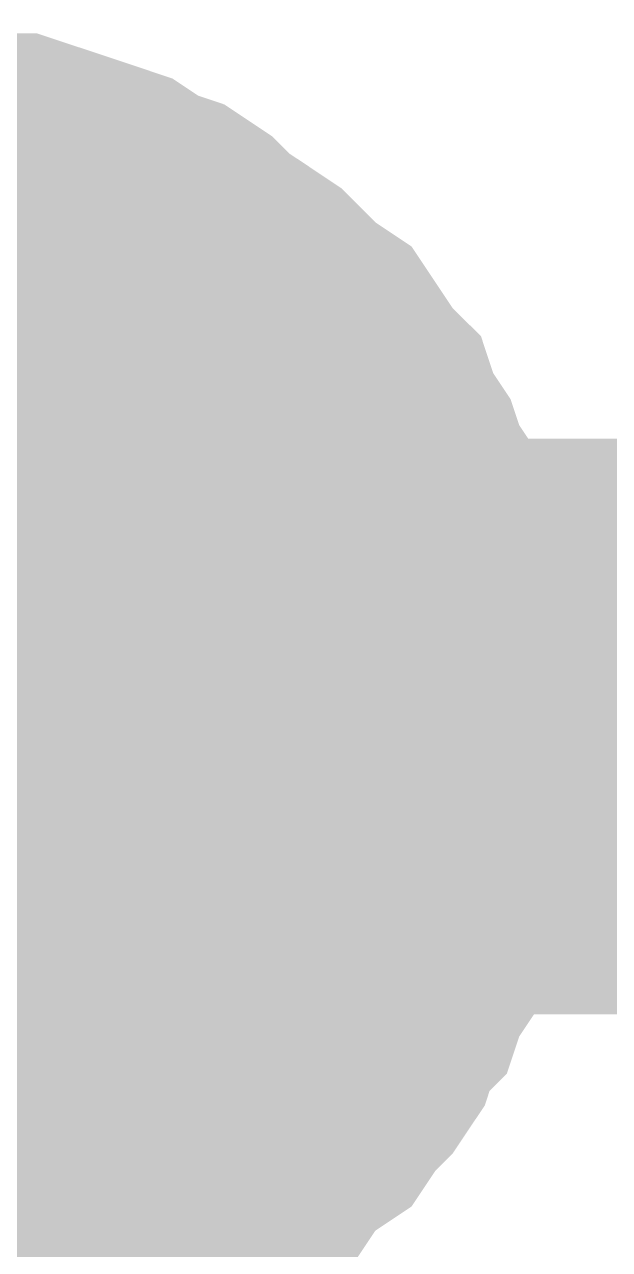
# Model space of a CAD drawing. Header units: inches. Extents: x 0 to 841, y 0 to 594.
# Drawn here: x 322.683 to 323.444, y 551.815 to 553.409 of the extents above; entities that cross this region are included whole.
import ezdxf

# ---------------------------------------------------------------- set-up
doc = ezdxf.new("R2010")
doc.units = ezdxf.units.IN
doc.layers.add('Sheet', color=255, linetype='Continuous')

msp = doc.modelspace()

# ---------------------------------------------------------------- linework, layer by layer
at = {"layer": 'Sheet'}
for points in [[(322.5166, 553.2591, 0.2997, 0.2997, 0), (322.5503, 553.2591, 0.2997, 0.2997, 0), (322.5952, 553.2591, 0.2997, 0.2997, 0), (322.6289, 553.2478, 0.2997, 0.2997, 0), (322.6738, 553.2478, 0.2997, 0.2997, 0), (322.7075, 553.2366, 0.2997, 0.2997, 0), (322.7412, 553.2254, 0.2997, 0.2997, 0), (322.7748, 553.2142, 0.2997, 0.2997, 0), (322.8085, 553.2029, 0.2997, 0.2997, 0), (322.8422, 553.1805, 0.2997, 0.2997, 0), (322.8759, 553.1692, 0.2997, 0.2997, 0), (322.9096, 553.1468, 0.2997, 0.2997, 0), (322.9321, 553.1243, 0.2997, 0.2997, 0), (322.9657, 553.1019, 0.2997, 0.2997, 0), (322.9994, 553.0794, 0.2997, 0.2997, 0), (323.0219, 553.0569, 0.2997, 0.2997, 0), (323.0443, 553.0345, 0.2997, 0.2997, 0), (323.078, 553.012, 0.2997, 0.2997, 0), (323.1005, 552.9783, 0.2997, 0.2997, 0), (323.1229, 552.9446, 0.2997, 0.2997, 0), (323.1454, 552.9222, 0.2997, 0.2997, 0), (323.1566, 552.8885, 0.2997, 0.2997, 0), (323.1791, 552.8548, 0.2997, 0.2997, 0), (323.1903, 552.8211, 0.2997, 0.2997, 0), (323.2128, 552.7874, 0.2997, 0.2997, 0), (323.224, 552.7537, 0.2997, 0.2997, 0), (323.2352, 552.7201, 0.2997, 0.2997, 0), (323.2465, 552.6864, 0.2997, 0.2997, 0), (323.2577, 552.6527, 0.2997, 0.2997, 0), (323.2577, 552.6078, 0.2997, 0.2997, 0), (323.2689, 552.5741, 0.2997, 0.2997, 0), (323.2689, 552.5292, 0.2997, 0.2997, 0), (323.2689, 552.4955, 0.2997, 0.2997, 0)], [(322.5166, 553.2591, 0.2997, 0.2997, 0), (322.5503, 553.2591, 0.2997, 0.2997, 0), (322.5952, 553.2591, 0.2997, 0.2997, 0), (322.6289, 553.2478, 0.2997, 0.2997, 0), (322.6738, 553.2478, 0.2997, 0.2997, 0), (322.7075, 553.2366, 0.2997, 0.2997, 0), (322.7412, 553.2254, 0.2997, 0.2997, 0), (322.7748, 553.2142, 0.2997, 0.2997, 0), (322.8085, 553.2029, 0.2997, 0.2997, 0), (322.8422, 553.1805, 0.2997, 0.2997, 0), (322.8759, 553.1692, 0.2997, 0.2997, 0), (322.9096, 553.1468, 0.2997, 0.2997, 0), (322.9321, 553.1243, 0.2997, 0.2997, 0), (322.9657, 553.1019, 0.2997, 0.2997, 0), (322.9994, 553.0794, 0.2997, 0.2997, 0), (323.0219, 553.0569, 0.2997, 0.2997, 0), (323.0443, 553.0345, 0.2997, 0.2997, 0), (323.078, 553.012, 0.2997, 0.2997, 0), (323.1005, 552.9783, 0.2997, 0.2997, 0), (323.1229, 552.9446, 0.2997, 0.2997, 0), (323.1454, 552.9222, 0.2997, 0.2997, 0), (323.1566, 552.8885, 0.2997, 0.2997, 0), (323.1791, 552.8548, 0.2997, 0.2997, 0), (323.1903, 552.8211, 0.2997, 0.2997, 0), (323.2128, 552.7874, 0.2997, 0.2997, 0), (323.224, 552.7537, 0.2997, 0.2997, 0), (323.2352, 552.7201, 0.2997, 0.2997, 0), (323.2465, 552.6864, 0.2997, 0.2997, 0), (323.2577, 552.6527, 0.2997, 0.2997, 0), (323.2577, 552.6078, 0.2997, 0.2997, 0), (323.2689, 552.5741, 0.2997, 0.2997, 0), (323.2689, 552.5292, 0.2997, 0.2997, 0), (323.2689, 552.4955, 0.2997, 0.2997, 0)], [(322.6289, 553.2478, 0.0991, 0.0991, 0), (322.6738, 553.2478, 0.0991, 0.0991, 0), (322.7075, 553.2366, 0.0991, 0.0991, 0), (322.7412, 553.2254, 0.0991, 0.0991, 0), (322.7748, 553.2142, 0.0991, 0.0991, 0), (322.8085, 553.2029, 0.0991, 0.0991, 0), (322.8422, 553.1805, 0.0991, 0.0991, 0), (322.8759, 553.1692, 0.0991, 0.0991, 0), (322.9096, 553.1468, 0.0991, 0.0991, 0), (322.9321, 553.1243, 0.0991, 0.0991, 0), (322.9657, 553.1019, 0.0991, 0.0991, 0), (322.9994, 553.0794, 0.0991, 0.0991, 0), (323.0219, 553.0569, 0.0991, 0.0991, 0), (323.0443, 553.0345, 0.0991, 0.0991, 0), (323.078, 553.012, 0.0991, 0.0991, 0), (323.1005, 552.9783, 0.0991, 0.0991, 0), (323.1229, 552.9446, 0.0991, 0.0991, 0), (323.1454, 552.9222, 0.0991, 0.0991, 0), (323.1566, 552.8885, 0.0991, 0.0991, 0), (323.1791, 552.8548, 0.0991, 0.0991, 0), (323.1903, 552.8211, 0.0991, 0.0991, 0), (323.2128, 552.7874, 0.0991, 0.0991, 0), (323.224, 552.7537, 0.0991, 0.0991, 0), (323.2352, 552.7201, 0.0991, 0.0991, 0), (323.2465, 552.6864, 0.0991, 0.0991, 0), (323.2577, 552.6527, 0.0991, 0.0991, 0), (323.2577, 552.6078, 0.0991, 0.0991, 0), (323.2689, 552.5741, 0.0991, 0.0991, 0), (323.2689, 552.5292, 0.0991, 0.0991, 0), (323.2689, 552.4955, 0.0991, 0.0991, 0)], [(322.6289, 553.2478, 0.0991, 0.0991, 0), (322.6738, 553.2478, 0.0991, 0.0991, 0), (322.7075, 553.2366, 0.0991, 0.0991, 0), (322.7412, 553.2254, 0.0991, 0.0991, 0), (322.7748, 553.2142, 0.0991, 0.0991, 0), (322.8085, 553.2029, 0.0991, 0.0991, 0), (322.8422, 553.1805, 0.0991, 0.0991, 0), (322.8759, 553.1692, 0.0991, 0.0991, 0), (322.9096, 553.1468, 0.0991, 0.0991, 0), (322.9321, 553.1243, 0.0991, 0.0991, 0), (322.9657, 553.1019, 0.0991, 0.0991, 0), (322.9994, 553.0794, 0.0991, 0.0991, 0), (323.0219, 553.0569, 0.0991, 0.0991, 0), (323.0443, 553.0345, 0.0991, 0.0991, 0), (323.078, 553.012, 0.0991, 0.0991, 0), (323.1005, 552.9783, 0.0991, 0.0991, 0), (323.1229, 552.9446, 0.0991, 0.0991, 0), (323.1454, 552.9222, 0.0991, 0.0991, 0), (323.1566, 552.8885, 0.0991, 0.0991, 0), (323.1791, 552.8548, 0.0991, 0.0991, 0), (323.1903, 552.8211, 0.0991, 0.0991, 0), (323.2128, 552.7874, 0.0991, 0.0991, 0), (323.224, 552.7537, 0.0991, 0.0991, 0), (323.2352, 552.7201, 0.0991, 0.0991, 0), (323.2465, 552.6864, 0.0991, 0.0991, 0), (323.2577, 552.6527, 0.0991, 0.0991, 0), (323.2577, 552.6078, 0.0991, 0.0991, 0), (323.2689, 552.5741, 0.0991, 0.0991, 0), (323.2689, 552.5292, 0.0991, 0.0991, 0), (323.2689, 552.4955, 0.0991, 0.0991, 0)], [(322.5166, 553.0008, 0.2997, 0.2997, 0), (322.539, 553.0008, 0.2997, 0.2997, 0), (322.5615, 553.0008, 0.2997, 0.2997, 0), (322.5952, 552.9896, 0.2997, 0.2997, 0), (322.6176, 552.9896, 0.2997, 0.2997, 0), (322.6401, 552.9896, 0.2997, 0.2997, 0), (322.6626, 552.9783, 0.2997, 0.2997, 0), (322.685, 552.9671, 0.2997, 0.2997, 0), (322.7075, 552.9559, 0.2997, 0.2997, 0), (322.7299, 552.9559, 0.2997, 0.2997, 0), (322.7524, 552.9446, 0.2997, 0.2997, 0), (322.7748, 552.9334, 0.2997, 0.2997, 0), (322.7973, 552.911, 0.2997, 0.2997, 0), (322.8198, 552.8997, 0.2997, 0.2997, 0), (322.831, 552.8885, 0.2997, 0.2997, 0), (322.8534, 552.866, 0.2997, 0.2997, 0), (322.8759, 552.8548, 0.2997, 0.2997, 0), (322.8871, 552.8324, 0.2997, 0.2997, 0), (322.8984, 552.8211, 0.2997, 0.2997, 0), (322.9208, 552.7987, 0.2997, 0.2997, 0), (322.9321, 552.7762, 0.2997, 0.2997, 0), (322.9433, 552.7537, 0.2997, 0.2997, 0), (322.9545, 552.7425, 0.2997, 0.2997, 0), (322.9657, 552.7201, 0.2997, 0.2997, 0), (322.977, 552.6976, 0.2997, 0.2997, 0), (322.9882, 552.6751, 0.2997, 0.2997, 0), (322.9994, 552.6414, 0.2997, 0.2997, 0), (323.0107, 552.619, 0.2997, 0.2997, 0), (323.0107, 552.5965, 0.2997, 0.2997, 0), (323.0107, 552.5741, 0.2997, 0.2997, 0), (323.0219, 552.5516, 0.2997, 0.2997, 0), (323.0219, 552.5179, 0.2997, 0.2997, 0), (323.0219, 552.4955, 0.2997, 0.2997, 0)], [(322.5166, 553.0008, 0.2997, 0.2997, 0), (322.539, 553.0008, 0.2997, 0.2997, 0), (322.5615, 553.0008, 0.2997, 0.2997, 0), (322.5952, 552.9896, 0.2997, 0.2997, 0), (322.6176, 552.9896, 0.2997, 0.2997, 0), (322.6401, 552.9896, 0.2997, 0.2997, 0), (322.6626, 552.9783, 0.2997, 0.2997, 0), (322.685, 552.9671, 0.2997, 0.2997, 0), (322.7075, 552.9559, 0.2997, 0.2997, 0), (322.7299, 552.9559, 0.2997, 0.2997, 0), (322.7524, 552.9446, 0.2997, 0.2997, 0), (322.7748, 552.9334, 0.2997, 0.2997, 0), (322.7973, 552.911, 0.2997, 0.2997, 0), (322.8198, 552.8997, 0.2997, 0.2997, 0), (322.831, 552.8885, 0.2997, 0.2997, 0), (322.8534, 552.866, 0.2997, 0.2997, 0), (322.8759, 552.8548, 0.2997, 0.2997, 0), (322.8871, 552.8324, 0.2997, 0.2997, 0), (322.8984, 552.8211, 0.2997, 0.2997, 0), (322.9208, 552.7987, 0.2997, 0.2997, 0), (322.9321, 552.7762, 0.2997, 0.2997, 0), (322.9433, 552.7537, 0.2997, 0.2997, 0), (322.9545, 552.7425, 0.2997, 0.2997, 0), (322.9657, 552.7201, 0.2997, 0.2997, 0), (322.977, 552.6976, 0.2997, 0.2997, 0), (322.9882, 552.6751, 0.2997, 0.2997, 0), (322.9994, 552.6414, 0.2997, 0.2997, 0), (323.0107, 552.619, 0.2997, 0.2997, 0), (323.0107, 552.5965, 0.2997, 0.2997, 0), (323.0107, 552.5741, 0.2997, 0.2997, 0), (323.0219, 552.5516, 0.2997, 0.2997, 0), (323.0219, 552.5179, 0.2997, 0.2997, 0), (323.0219, 552.4955, 0.2997, 0.2997, 0)], [(322.6176, 552.9896, 0.0991, 0.0991, 0), (322.6401, 552.9896, 0.0991, 0.0991, 0), (322.6626, 552.9783, 0.0991, 0.0991, 0), (322.685, 552.9671, 0.0991, 0.0991, 0), (322.7075, 552.9559, 0.0991, 0.0991, 0), (322.7299, 552.9559, 0.0991, 0.0991, 0), (322.7524, 552.9446, 0.0991, 0.0991, 0), (322.7748, 552.9334, 0.0991, 0.0991, 0), (322.7973, 552.911, 0.0991, 0.0991, 0), (322.8198, 552.8997, 0.0991, 0.0991, 0), (322.831, 552.8885, 0.0991, 0.0991, 0), (322.8534, 552.866, 0.0991, 0.0991, 0), (322.8759, 552.8548, 0.0991, 0.0991, 0), (322.8871, 552.8324, 0.0991, 0.0991, 0), (322.8984, 552.8211, 0.0991, 0.0991, 0), (322.9208, 552.7987, 0.0991, 0.0991, 0), (322.9321, 552.7762, 0.0991, 0.0991, 0), (322.9433, 552.7537, 0.0991, 0.0991, 0), (322.9545, 552.7425, 0.0991, 0.0991, 0), (322.9657, 552.7201, 0.0991, 0.0991, 0), (322.977, 552.6976, 0.0991, 0.0991, 0), (322.9882, 552.6751, 0.0991, 0.0991, 0), (322.9994, 552.6414, 0.0991, 0.0991, 0), (323.0107, 552.619, 0.0991, 0.0991, 0), (323.0107, 552.5965, 0.0991, 0.0991, 0), (323.0107, 552.5741, 0.0991, 0.0991, 0), (323.0219, 552.5516, 0.0991, 0.0991, 0), (323.0219, 552.5179, 0.0991, 0.0991, 0), (323.0219, 552.4955, 0.0991, 0.0991, 0)], [(322.6176, 552.9896, 0.0991, 0.0991, 0), (322.6401, 552.9896, 0.0991, 0.0991, 0), (322.6626, 552.9783, 0.0991, 0.0991, 0), (322.685, 552.9671, 0.0991, 0.0991, 0), (322.7075, 552.9559, 0.0991, 0.0991, 0), (322.7299, 552.9559, 0.0991, 0.0991, 0), (322.7524, 552.9446, 0.0991, 0.0991, 0), (322.7748, 552.9334, 0.0991, 0.0991, 0), (322.7973, 552.911, 0.0991, 0.0991, 0), (322.8198, 552.8997, 0.0991, 0.0991, 0), (322.831, 552.8885, 0.0991, 0.0991, 0), (322.8534, 552.866, 0.0991, 0.0991, 0), (322.8759, 552.8548, 0.0991, 0.0991, 0), (322.8871, 552.8324, 0.0991, 0.0991, 0), (322.8984, 552.8211, 0.0991, 0.0991, 0), (322.9208, 552.7987, 0.0991, 0.0991, 0), (322.9321, 552.7762, 0.0991, 0.0991, 0), (322.9433, 552.7537, 0.0991, 0.0991, 0), (322.9545, 552.7425, 0.0991, 0.0991, 0), (322.9657, 552.7201, 0.0991, 0.0991, 0), (322.977, 552.6976, 0.0991, 0.0991, 0), (322.9882, 552.6751, 0.0991, 0.0991, 0), (322.9994, 552.6414, 0.0991, 0.0991, 0), (323.0107, 552.619, 0.0991, 0.0991, 0), (323.0107, 552.5965, 0.0991, 0.0991, 0), (323.0107, 552.5741, 0.0991, 0.0991, 0), (323.0219, 552.5516, 0.0991, 0.0991, 0), (323.0219, 552.5179, 0.0991, 0.0991, 0), (323.0219, 552.4955, 0.0991, 0.0991, 0)], [(320.0125, 552.4955, 0.7493, 0.7493, 0), (322.5166, 552.4955, 0.7493, 0.7493, 0), (330.0063, 552.4955, 0.7493, 0.7493, 0), (345.0081, 552.4955, 0.7493, 0.7493, 0)], [(322.5166, 542.4899, 0.7493, 0.7493, 0), (322.5166, 552.4955, 0.7493, 0.7493, 0)], [(323.2689, 552.4955, 0.2997, 0.2997, 0), (323.2689, 552.4505, 0.2997, 0.2997, 0), (323.2689, 552.4169, 0.2997, 0.2997, 0), (323.2577, 552.3832, 0.2997, 0.2997, 0), (323.2577, 552.3382, 0.2997, 0.2997, 0), (323.2465, 552.3046, 0.2997, 0.2997, 0), (323.2352, 552.2709, 0.2997, 0.2997, 0), (323.224, 552.226, 0.2997, 0.2997, 0), (323.2128, 552.1923, 0.2997, 0.2997, 0), (323.1903, 552.1586, 0.2997, 0.2997, 0), (323.1791, 552.1249, 0.2997, 0.2997, 0), (323.1566, 552.1024, 0.2997, 0.2997, 0), (323.1454, 552.0687, 0.2997, 0.2997, 0), (323.1229, 552.0351, 0.2997, 0.2997, 0), (323.1005, 552.0126, 0.2997, 0.2997, 0), (323.078, 551.9789, 0.2997, 0.2997, 0), (323.0443, 551.9564, 0.2997, 0.2997, 0), (323.0219, 551.934, 0.2997, 0.2997, 0), (322.9994, 551.9003, 0.2997, 0.2997, 0), (322.9657, 551.8778, 0.2997, 0.2997, 0), (322.9321, 551.8554, 0.2997, 0.2997, 0), (322.9096, 551.8441, 0.2997, 0.2997, 0), (322.8759, 551.8217, 0.2997, 0.2997, 0), (322.8422, 551.8105, 0.2997, 0.2997, 0), (322.8085, 551.788, 0.2997, 0.2997, 0), (322.7748, 551.7768, 0.2997, 0.2997, 0), (322.7412, 551.7655, 0.2997, 0.2997, 0), (322.7075, 551.7543, 0.2997, 0.2997, 0), (322.6738, 551.7431, 0.2997, 0.2997, 0), (322.6289, 551.7431, 0.2997, 0.2997, 0), (322.5952, 551.7319, 0.2997, 0.2997, 0), (322.5503, 551.7319, 0.2997, 0.2997, 0), (322.5166, 551.7319, 0.2997, 0.2997, 0)], [(323.2689, 552.4955, 0.2997, 0.2997, 0), (323.2689, 552.4505, 0.2997, 0.2997, 0), (323.2689, 552.4169, 0.2997, 0.2997, 0), (323.2577, 552.3832, 0.2997, 0.2997, 0), (323.2577, 552.3382, 0.2997, 0.2997, 0), (323.2465, 552.3046, 0.2997, 0.2997, 0), (323.2352, 552.2709, 0.2997, 0.2997, 0), (323.224, 552.226, 0.2997, 0.2997, 0), (323.2128, 552.1923, 0.2997, 0.2997, 0), (323.1903, 552.1586, 0.2997, 0.2997, 0), (323.1791, 552.1249, 0.2997, 0.2997, 0), (323.1566, 552.1024, 0.2997, 0.2997, 0), (323.1454, 552.0687, 0.2997, 0.2997, 0), (323.1229, 552.0351, 0.2997, 0.2997, 0), (323.1005, 552.0126, 0.2997, 0.2997, 0), (323.078, 551.9789, 0.2997, 0.2997, 0), (323.0443, 551.9564, 0.2997, 0.2997, 0), (323.0219, 551.934, 0.2997, 0.2997, 0), (322.9994, 551.9003, 0.2997, 0.2997, 0), (322.9657, 551.8778, 0.2997, 0.2997, 0), (322.9321, 551.8554, 0.2997, 0.2997, 0), (322.9096, 551.8441, 0.2997, 0.2997, 0), (322.8759, 551.8217, 0.2997, 0.2997, 0), (322.8422, 551.8105, 0.2997, 0.2997, 0), (322.8085, 551.788, 0.2997, 0.2997, 0), (322.7748, 551.7768, 0.2997, 0.2997, 0), (322.7412, 551.7655, 0.2997, 0.2997, 0), (322.7075, 551.7543, 0.2997, 0.2997, 0), (322.6738, 551.7431, 0.2997, 0.2997, 0), (322.6289, 551.7431, 0.2997, 0.2997, 0), (322.5952, 551.7319, 0.2997, 0.2997, 0), (322.5503, 551.7319, 0.2997, 0.2997, 0), (322.5166, 551.7319, 0.2997, 0.2997, 0)], [(323.0219, 552.4955, 0.2997, 0.2997, 0), (323.0219, 552.473, 0.2997, 0.2997, 0), (323.0219, 552.4393, 0.2997, 0.2997, 0), (323.0107, 552.4169, 0.2997, 0.2997, 0), (323.0107, 552.3944, 0.2997, 0.2997, 0), (323.0107, 552.3719, 0.2997, 0.2997, 0), (322.9994, 552.3495, 0.2997, 0.2997, 0), (322.9882, 552.3158, 0.2997, 0.2997, 0), (322.977, 552.2933, 0.2997, 0.2997, 0), (322.9657, 552.2709, 0.2997, 0.2997, 0), (322.9545, 552.2484, 0.2997, 0.2997, 0), (322.9433, 552.2372, 0.2997, 0.2997, 0), (322.9321, 552.2147, 0.2997, 0.2997, 0), (322.9208, 552.1923, 0.2997, 0.2997, 0), (322.8984, 552.1698, 0.2997, 0.2997, 0), (322.8871, 552.1586, 0.2997, 0.2997, 0), (322.8759, 552.1361, 0.2997, 0.2997, 0), (322.8534, 552.1249, 0.2997, 0.2997, 0), (322.831, 552.1024, 0.2997, 0.2997, 0), (322.8198, 552.0912, 0.2997, 0.2997, 0), (322.7973, 552.08, 0.2997, 0.2997, 0), (322.7748, 552.0575, 0.2997, 0.2997, 0), (322.7524, 552.0463, 0.2997, 0.2997, 0), (322.7299, 552.0351, 0.2997, 0.2997, 0), (322.7075, 552.0351, 0.2997, 0.2997, 0), (322.685, 552.0238, 0.2997, 0.2997, 0), (322.6626, 552.0126, 0.2997, 0.2997, 0), (322.6401, 552.0014, 0.2997, 0.2997, 0), (322.6176, 552.0014, 0.2997, 0.2997, 0), (322.5952, 552.0014, 0.2997, 0.2997, 0), (322.5615, 551.9901, 0.2997, 0.2997, 0), (322.539, 551.9901, 0.2997, 0.2997, 0), (322.5166, 551.9901, 0.2997, 0.2997, 0)], [(323.0219, 552.4955, 0.2997, 0.2997, 0), (323.0219, 552.473, 0.2997, 0.2997, 0), (323.0219, 552.4393, 0.2997, 0.2997, 0), (323.0107, 552.4169, 0.2997, 0.2997, 0), (323.0107, 552.3944, 0.2997, 0.2997, 0), (323.0107, 552.3719, 0.2997, 0.2997, 0), (322.9994, 552.3495, 0.2997, 0.2997, 0), (322.9882, 552.3158, 0.2997, 0.2997, 0), (322.977, 552.2933, 0.2997, 0.2997, 0), (322.9657, 552.2709, 0.2997, 0.2997, 0), (322.9545, 552.2484, 0.2997, 0.2997, 0), (322.9433, 552.2372, 0.2997, 0.2997, 0), (322.9321, 552.2147, 0.2997, 0.2997, 0), (322.9208, 552.1923, 0.2997, 0.2997, 0), (322.8984, 552.1698, 0.2997, 0.2997, 0), (322.8871, 552.1586, 0.2997, 0.2997, 0), (322.8759, 552.1361, 0.2997, 0.2997, 0), (322.8534, 552.1249, 0.2997, 0.2997, 0), (322.831, 552.1024, 0.2997, 0.2997, 0), (322.8198, 552.0912, 0.2997, 0.2997, 0), (322.7973, 552.08, 0.2997, 0.2997, 0), (322.7748, 552.0575, 0.2997, 0.2997, 0), (322.7524, 552.0463, 0.2997, 0.2997, 0), (322.7299, 552.0351, 0.2997, 0.2997, 0), (322.7075, 552.0351, 0.2997, 0.2997, 0), (322.685, 552.0238, 0.2997, 0.2997, 0), (322.6626, 552.0126, 0.2997, 0.2997, 0), (322.6401, 552.0014, 0.2997, 0.2997, 0), (322.6176, 552.0014, 0.2997, 0.2997, 0), (322.5952, 552.0014, 0.2997, 0.2997, 0), (322.5615, 551.9901, 0.2997, 0.2997, 0), (322.539, 551.9901, 0.2997, 0.2997, 0), (322.5166, 551.9901, 0.2997, 0.2997, 0)], [(323.0219, 552.4955, 0.2997, 0.2997, 0), (323.0219, 552.4955, 0.2997, 0.2997, 0), (323.0219, 552.4955, 0.2997, 0.2997, 0), (323.0219, 552.4955, 0.2997, 0.2997, 0), (323.0219, 552.4955, 0.2997, 0.2997, 0), (323.0219, 552.4955, 0.2997, 0.2997, 0), (323.0219, 552.4955, 0.2997, 0.2997, 0), (323.0219, 552.4955, 0.2997, 0.2997, 0), (323.0219, 552.4955, 0.2997, 0.2997, 0), (323.0219, 552.4955, 0.2997, 0.2997, 0), (323.0219, 552.4955, 0.2997, 0.2997, 0), (323.0219, 552.4955, 0.2997, 0.2997, 0), (323.0219, 552.4955, 0.2997, 0.2997, 0), (323.0219, 552.4955, 0.2997, 0.2997, 0), (323.0219, 552.4955, 0.2997, 0.2997, 0), (323.0219, 552.4955, 0.2997, 0.2997, 0), (323.0219, 552.4955, 0.2997, 0.2997, 0), (323.0219, 552.4955, 0.2997, 0.2997, 0), (323.0219, 552.4955, 0.2997, 0.2997, 0), (323.0219, 552.4955, 0.2997, 0.2997, 0), (323.0219, 552.4955, 0.2997, 0.2997, 0), (323.0219, 552.4955, 0.2997, 0.2997, 0), (323.0219, 552.4955, 0.2997, 0.2997, 0), (323.0219, 552.4955, 0.2997, 0.2997, 0), (323.0219, 552.4955, 0.2997, 0.2997, 0), (323.0219, 552.4955, 0.2997, 0.2997, 0), (323.0219, 552.4955, 0.2997, 0.2997, 0), (323.0219, 552.4955, 0.2997, 0.2997, 0), (323.0219, 552.4955, 0.2997, 0.2997, 0), (323.0219, 552.4955, 0.2997, 0.2997, 0), (323.0219, 552.4955, 0.2997, 0.2997, 0), (323.0219, 552.4955, 0.2997, 0.2997, 0), (323.0219, 552.4955, 0.2997, 0.2997, 0)], [(323.0219, 552.4955, 0.2997, 0.2997, 0), (323.0219, 552.4955, 0.2997, 0.2997, 0)], [(323.0219, 552.4955, 0.2997, 0.2997, 0), (323.0219, 552.4955, 0.2997, 0.2997, 0), (323.0219, 552.4955, 0.2997, 0.2997, 0), (323.0219, 552.4955, 0.2997, 0.2997, 0), (323.0219, 552.4955, 0.2997, 0.2997, 0), (323.0219, 552.4955, 0.2997, 0.2997, 0), (323.0219, 552.4955, 0.2997, 0.2997, 0), (323.0219, 552.4955, 0.2997, 0.2997, 0), (323.0219, 552.4955, 0.2997, 0.2997, 0), (323.0219, 552.4955, 0.2997, 0.2997, 0), (323.0219, 552.4955, 0.2997, 0.2997, 0), (323.0219, 552.4955, 0.2997, 0.2997, 0), (323.0219, 552.4955, 0.2997, 0.2997, 0), (323.0219, 552.4955, 0.2997, 0.2997, 0), (323.0219, 552.4955, 0.2997, 0.2997, 0), (323.0219, 552.4955, 0.2997, 0.2997, 0), (323.0219, 552.4955, 0.2997, 0.2997, 0), (323.0219, 552.4955, 0.2997, 0.2997, 0), (323.0219, 552.4955, 0.2997, 0.2997, 0), (323.0219, 552.4955, 0.2997, 0.2997, 0), (323.0219, 552.4955, 0.2997, 0.2997, 0), (323.0219, 552.4955, 0.2997, 0.2997, 0), (323.0219, 552.4955, 0.2997, 0.2997, 0), (323.0219, 552.4955, 0.2997, 0.2997, 0), (323.0219, 552.4955, 0.2997, 0.2997, 0), (323.0219, 552.4955, 0.2997, 0.2997, 0), (323.0219, 552.4955, 0.2997, 0.2997, 0), (323.0219, 552.4955, 0.2997, 0.2997, 0), (323.0219, 552.4955, 0.2997, 0.2997, 0), (323.0219, 552.4955, 0.2997, 0.2997, 0), (323.0219, 552.4955, 0.2997, 0.2997, 0), (323.0219, 552.4955, 0.2997, 0.2997, 0), (323.0219, 552.4955, 0.2997, 0.2997, 0)], [(323.0219, 552.4955, 0.2997, 0.2997, 0), (323.0219, 552.4955, 0.2997, 0.2997, 0)], [(323.2689, 552.4955, 0.2997, 0.2997, 0), (323.2689, 552.4955, 0.2997, 0.2997, 0), (323.2689, 552.4955, 0.2997, 0.2997, 0), (323.2689, 552.4955, 0.2997, 0.2997, 0), (323.2689, 552.4955, 0.2997, 0.2997, 0), (323.2689, 552.4955, 0.2997, 0.2997, 0), (323.2689, 552.4955, 0.2997, 0.2997, 0), (323.2689, 552.4955, 0.2997, 0.2997, 0), (323.2689, 552.4955, 0.2997, 0.2997, 0), (323.2689, 552.4955, 0.2997, 0.2997, 0), (323.2689, 552.4955, 0.2997, 0.2997, 0), (323.2689, 552.4955, 0.2997, 0.2997, 0), (323.2689, 552.4955, 0.2997, 0.2997, 0), (323.2689, 552.4955, 0.2997, 0.2997, 0), (323.2689, 552.4955, 0.2997, 0.2997, 0), (323.2689, 552.4955, 0.2997, 0.2997, 0), (323.2689, 552.4955, 0.2997, 0.2997, 0), (323.2689, 552.4955, 0.2997, 0.2997, 0), (323.2689, 552.4955, 0.2997, 0.2997, 0), (323.2689, 552.4955, 0.2997, 0.2997, 0), (323.2689, 552.4955, 0.2997, 0.2997, 0), (323.2689, 552.4955, 0.2997, 0.2997, 0), (323.2689, 552.4955, 0.2997, 0.2997, 0), (323.2689, 552.4955, 0.2997, 0.2997, 0), (323.2689, 552.4955, 0.2997, 0.2997, 0), (323.2689, 552.4955, 0.2997, 0.2997, 0), (323.2689, 552.4955, 0.2997, 0.2997, 0), (323.2689, 552.4955, 0.2997, 0.2997, 0), (323.2689, 552.4955, 0.2997, 0.2997, 0), (323.2689, 552.4955, 0.2997, 0.2997, 0), (323.2689, 552.4955, 0.2997, 0.2997, 0), (323.2689, 552.4955, 0.2997, 0.2997, 0), (323.2689, 552.4955, 0.2997, 0.2997, 0)], [(323.2689, 552.4955, 0.2997, 0.2997, 0), (323.2689, 552.4955, 0.2997, 0.2997, 0)], [(323.2689, 552.4955, 0.2997, 0.2997, 0), (323.2689, 552.4955, 0.2997, 0.2997, 0), (323.2689, 552.4955, 0.2997, 0.2997, 0), (323.2689, 552.4955, 0.2997, 0.2997, 0), (323.2689, 552.4955, 0.2997, 0.2997, 0), (323.2689, 552.4955, 0.2997, 0.2997, 0), (323.2689, 552.4955, 0.2997, 0.2997, 0), (323.2689, 552.4955, 0.2997, 0.2997, 0), (323.2689, 552.4955, 0.2997, 0.2997, 0), (323.2689, 552.4955, 0.2997, 0.2997, 0), (323.2689, 552.4955, 0.2997, 0.2997, 0), (323.2689, 552.4955, 0.2997, 0.2997, 0), (323.2689, 552.4955, 0.2997, 0.2997, 0), (323.2689, 552.4955, 0.2997, 0.2997, 0), (323.2689, 552.4955, 0.2997, 0.2997, 0), (323.2689, 552.4955, 0.2997, 0.2997, 0), (323.2689, 552.4955, 0.2997, 0.2997, 0), (323.2689, 552.4955, 0.2997, 0.2997, 0), (323.2689, 552.4955, 0.2997, 0.2997, 0), (323.2689, 552.4955, 0.2997, 0.2997, 0), (323.2689, 552.4955, 0.2997, 0.2997, 0), (323.2689, 552.4955, 0.2997, 0.2997, 0), (323.2689, 552.4955, 0.2997, 0.2997, 0), (323.2689, 552.4955, 0.2997, 0.2997, 0), (323.2689, 552.4955, 0.2997, 0.2997, 0), (323.2689, 552.4955, 0.2997, 0.2997, 0), (323.2689, 552.4955, 0.2997, 0.2997, 0), (323.2689, 552.4955, 0.2997, 0.2997, 0), (323.2689, 552.4955, 0.2997, 0.2997, 0), (323.2689, 552.4955, 0.2997, 0.2997, 0), (323.2689, 552.4955, 0.2997, 0.2997, 0), (323.2689, 552.4955, 0.2997, 0.2997, 0), (323.2689, 552.4955, 0.2997, 0.2997, 0)], [(323.2689, 552.4955, 0.2997, 0.2997, 0), (323.2689, 552.4955, 0.2997, 0.2997, 0)], [(323.0219, 552.4955, 0.0991, 0.0991, 0), (323.0219, 552.473, 0.0991, 0.0991, 0), (323.0219, 552.4393, 0.0991, 0.0991, 0), (323.0107, 552.4169, 0.0991, 0.0991, 0), (323.0107, 552.3944, 0.0991, 0.0991, 0), (323.0107, 552.3719, 0.0991, 0.0991, 0), (322.9994, 552.3495, 0.0991, 0.0991, 0), (322.9882, 552.3158, 0.0991, 0.0991, 0), (322.977, 552.2933, 0.0991, 0.0991, 0), (322.9657, 552.2709, 0.0991, 0.0991, 0), (322.9545, 552.2484, 0.0991, 0.0991, 0), (322.9433, 552.2372, 0.0991, 0.0991, 0), (322.9321, 552.2147, 0.0991, 0.0991, 0), (322.9208, 552.1923, 0.0991, 0.0991, 0), (322.8984, 552.1698, 0.0991, 0.0991, 0), (322.8871, 552.1586, 0.0991, 0.0991, 0), (322.8759, 552.1361, 0.0991, 0.0991, 0), (322.8534, 552.1249, 0.0991, 0.0991, 0), (322.831, 552.1024, 0.0991, 0.0991, 0), (322.8198, 552.0912, 0.0991, 0.0991, 0), (322.7973, 552.08, 0.0991, 0.0991, 0), (322.7748, 552.0575, 0.0991, 0.0991, 0), (322.7524, 552.0463, 0.0991, 0.0991, 0), (322.7299, 552.0351, 0.0991, 0.0991, 0), (322.7075, 552.0351, 0.0991, 0.0991, 0), (322.685, 552.0238, 0.0991, 0.0991, 0), (322.6626, 552.0126, 0.0991, 0.0991, 0), (322.6401, 552.0014, 0.0991, 0.0991, 0), (322.6176, 552.0014, 0.0991, 0.0991, 0)], [(323.0219, 552.4955, 0.0991, 0.0991, 0), (323.0219, 552.473, 0.0991, 0.0991, 0), (323.0219, 552.4393, 0.0991, 0.0991, 0), (323.0107, 552.4169, 0.0991, 0.0991, 0), (323.0107, 552.3944, 0.0991, 0.0991, 0), (323.0107, 552.3719, 0.0991, 0.0991, 0), (322.9994, 552.3495, 0.0991, 0.0991, 0), (322.9882, 552.3158, 0.0991, 0.0991, 0), (322.977, 552.2933, 0.0991, 0.0991, 0), (322.9657, 552.2709, 0.0991, 0.0991, 0), (322.9545, 552.2484, 0.0991, 0.0991, 0), (322.9433, 552.2372, 0.0991, 0.0991, 0), (322.9321, 552.2147, 0.0991, 0.0991, 0), (322.9208, 552.1923, 0.0991, 0.0991, 0), (322.8984, 552.1698, 0.0991, 0.0991, 0), (322.8871, 552.1586, 0.0991, 0.0991, 0), (322.8759, 552.1361, 0.0991, 0.0991, 0), (322.8534, 552.1249, 0.0991, 0.0991, 0), (322.831, 552.1024, 0.0991, 0.0991, 0), (322.8198, 552.0912, 0.0991, 0.0991, 0), (322.7973, 552.08, 0.0991, 0.0991, 0), (322.7748, 552.0575, 0.0991, 0.0991, 0), (322.7524, 552.0463, 0.0991, 0.0991, 0), (322.7299, 552.0351, 0.0991, 0.0991, 0), (322.7075, 552.0351, 0.0991, 0.0991, 0), (322.685, 552.0238, 0.0991, 0.0991, 0), (322.6626, 552.0126, 0.0991, 0.0991, 0), (322.6401, 552.0014, 0.0991, 0.0991, 0), (322.6176, 552.0014, 0.0991, 0.0991, 0)], [(323.2689, 552.4955, 0.0991, 0.0991, 0), (323.2689, 552.4505, 0.0991, 0.0991, 0), (323.2689, 552.4169, 0.0991, 0.0991, 0), (323.2577, 552.3832, 0.0991, 0.0991, 0), (323.2577, 552.3382, 0.0991, 0.0991, 0), (323.2465, 552.3046, 0.0991, 0.0991, 0), (323.2352, 552.2709, 0.0991, 0.0991, 0), (323.224, 552.226, 0.0991, 0.0991, 0), (323.2128, 552.1923, 0.0991, 0.0991, 0), (323.1903, 552.1586, 0.0991, 0.0991, 0), (323.1791, 552.1249, 0.0991, 0.0991, 0), (323.1566, 552.1024, 0.0991, 0.0991, 0), (323.1454, 552.0687, 0.0991, 0.0991, 0), (323.1229, 552.0351, 0.0991, 0.0991, 0), (323.1005, 552.0126, 0.0991, 0.0991, 0), (323.078, 551.9789, 0.0991, 0.0991, 0), (323.0443, 551.9564, 0.0991, 0.0991, 0), (323.0219, 551.934, 0.0991, 0.0991, 0), (322.9994, 551.9003, 0.0991, 0.0991, 0), (322.9657, 551.8778, 0.0991, 0.0991, 0), (322.9321, 551.8554, 0.0991, 0.0991, 0), (322.9096, 551.8441, 0.0991, 0.0991, 0), (322.8759, 551.8217, 0.0991, 0.0991, 0), (322.8422, 551.8105, 0.0991, 0.0991, 0), (322.8085, 551.788, 0.0991, 0.0991, 0), (322.7748, 551.7768, 0.0991, 0.0991, 0), (322.7412, 551.7655, 0.0991, 0.0991, 0), (322.7075, 551.7543, 0.0991, 0.0991, 0)], [(323.2689, 552.4955, 0.0991, 0.0991, 0), (323.2689, 552.4505, 0.0991, 0.0991, 0), (323.2689, 552.4169, 0.0991, 0.0991, 0), (323.2577, 552.3832, 0.0991, 0.0991, 0), (323.2577, 552.3382, 0.0991, 0.0991, 0), (323.2465, 552.3046, 0.0991, 0.0991, 0), (323.2352, 552.2709, 0.0991, 0.0991, 0), (323.224, 552.226, 0.0991, 0.0991, 0), (323.2128, 552.1923, 0.0991, 0.0991, 0), (323.1903, 552.1586, 0.0991, 0.0991, 0), (323.1791, 552.1249, 0.0991, 0.0991, 0), (323.1566, 552.1024, 0.0991, 0.0991, 0), (323.1454, 552.0687, 0.0991, 0.0991, 0), (323.1229, 552.0351, 0.0991, 0.0991, 0), (323.1005, 552.0126, 0.0991, 0.0991, 0), (323.078, 551.9789, 0.0991, 0.0991, 0), (323.0443, 551.9564, 0.0991, 0.0991, 0), (323.0219, 551.934, 0.0991, 0.0991, 0), (322.9994, 551.9003, 0.0991, 0.0991, 0), (322.9657, 551.8778, 0.0991, 0.0991, 0), (322.9321, 551.8554, 0.0991, 0.0991, 0), (322.9096, 551.8441, 0.0991, 0.0991, 0), (322.8759, 551.8217, 0.0991, 0.0991, 0), (322.8422, 551.8105, 0.0991, 0.0991, 0), (322.8085, 551.788, 0.0991, 0.0991, 0), (322.7748, 551.7768, 0.0991, 0.0991, 0), (322.7412, 551.7655, 0.0991, 0.0991, 0), (322.7075, 551.7543, 0.0991, 0.0991, 0)], [(323.0219, 552.4955, 0.0991, 0.0991, 0), (323.0219, 552.4955, 0.0991, 0.0991, 0), (323.0219, 552.4955, 0.0991, 0.0991, 0), (323.0219, 552.4955, 0.0991, 0.0991, 0), (323.0219, 552.4955, 0.0991, 0.0991, 0), (323.0219, 552.4955, 0.0991, 0.0991, 0), (323.0219, 552.4955, 0.0991, 0.0991, 0), (323.0219, 552.4955, 0.0991, 0.0991, 0), (323.0219, 552.4955, 0.0991, 0.0991, 0), (323.0219, 552.4955, 0.0991, 0.0991, 0), (323.0219, 552.4955, 0.0991, 0.0991, 0), (323.0219, 552.4955, 0.0991, 0.0991, 0), (323.0219, 552.4955, 0.0991, 0.0991, 0), (323.0219, 552.4955, 0.0991, 0.0991, 0), (323.0219, 552.4955, 0.0991, 0.0991, 0), (323.0219, 552.4955, 0.0991, 0.0991, 0), (323.0219, 552.4955, 0.0991, 0.0991, 0), (323.0219, 552.4955, 0.0991, 0.0991, 0), (323.0219, 552.4955, 0.0991, 0.0991, 0), (323.0219, 552.4955, 0.0991, 0.0991, 0), (323.0219, 552.4955, 0.0991, 0.0991, 0), (323.0219, 552.4955, 0.0991, 0.0991, 0), (323.0219, 552.4955, 0.0991, 0.0991, 0), (323.0219, 552.4955, 0.0991, 0.0991, 0), (323.0219, 552.4955, 0.0991, 0.0991, 0), (323.0219, 552.4955, 0.0991, 0.0991, 0), (323.0219, 552.4955, 0.0991, 0.0991, 0), (323.0219, 552.4955, 0.0991, 0.0991, 0), (323.0219, 552.4955, 0.0991, 0.0991, 0), (323.0219, 552.4955, 0.0991, 0.0991, 0), (323.0219, 552.4955, 0.0991, 0.0991, 0), (323.0219, 552.4955, 0.0991, 0.0991, 0), (323.0219, 552.4955, 0.0991, 0.0991, 0)], [(323.0219, 552.4955, 0.0991, 0.0991, 0), (323.0219, 552.4955, 0.0991, 0.0991, 0)], [(323.0219, 552.4955, 0.0991, 0.0991, 0), (323.0219, 552.4955, 0.0991, 0.0991, 0), (323.0219, 552.4955, 0.0991, 0.0991, 0), (323.0219, 552.4955, 0.0991, 0.0991, 0), (323.0219, 552.4955, 0.0991, 0.0991, 0), (323.0219, 552.4955, 0.0991, 0.0991, 0), (323.0219, 552.4955, 0.0991, 0.0991, 0), (323.0219, 552.4955, 0.0991, 0.0991, 0), (323.0219, 552.4955, 0.0991, 0.0991, 0), (323.0219, 552.4955, 0.0991, 0.0991, 0), (323.0219, 552.4955, 0.0991, 0.0991, 0), (323.0219, 552.4955, 0.0991, 0.0991, 0), (323.0219, 552.4955, 0.0991, 0.0991, 0), (323.0219, 552.4955, 0.0991, 0.0991, 0), (323.0219, 552.4955, 0.0991, 0.0991, 0), (323.0219, 552.4955, 0.0991, 0.0991, 0), (323.0219, 552.4955, 0.0991, 0.0991, 0), (323.0219, 552.4955, 0.0991, 0.0991, 0), (323.0219, 552.4955, 0.0991, 0.0991, 0), (323.0219, 552.4955, 0.0991, 0.0991, 0), (323.0219, 552.4955, 0.0991, 0.0991, 0), (323.0219, 552.4955, 0.0991, 0.0991, 0), (323.0219, 552.4955, 0.0991, 0.0991, 0), (323.0219, 552.4955, 0.0991, 0.0991, 0), (323.0219, 552.4955, 0.0991, 0.0991, 0), (323.0219, 552.4955, 0.0991, 0.0991, 0), (323.0219, 552.4955, 0.0991, 0.0991, 0), (323.0219, 552.4955, 0.0991, 0.0991, 0), (323.0219, 552.4955, 0.0991, 0.0991, 0), (323.0219, 552.4955, 0.0991, 0.0991, 0), (323.0219, 552.4955, 0.0991, 0.0991, 0), (323.0219, 552.4955, 0.0991, 0.0991, 0), (323.0219, 552.4955, 0.0991, 0.0991, 0)], [(323.0219, 552.4955, 0.0991, 0.0991, 0), (323.0219, 552.4955, 0.0991, 0.0991, 0)], [(323.2689, 552.4955, 0.0991, 0.0991, 0), (323.2689, 552.4955, 0.0991, 0.0991, 0), (323.2689, 552.4955, 0.0991, 0.0991, 0), (323.2689, 552.4955, 0.0991, 0.0991, 0), (323.2689, 552.4955, 0.0991, 0.0991, 0), (323.2689, 552.4955, 0.0991, 0.0991, 0), (323.2689, 552.4955, 0.0991, 0.0991, 0), (323.2689, 552.4955, 0.0991, 0.0991, 0), (323.2689, 552.4955, 0.0991, 0.0991, 0), (323.2689, 552.4955, 0.0991, 0.0991, 0), (323.2689, 552.4955, 0.0991, 0.0991, 0), (323.2689, 552.4955, 0.0991, 0.0991, 0), (323.2689, 552.4955, 0.0991, 0.0991, 0), (323.2689, 552.4955, 0.0991, 0.0991, 0), (323.2689, 552.4955, 0.0991, 0.0991, 0), (323.2689, 552.4955, 0.0991, 0.0991, 0), (323.2689, 552.4955, 0.0991, 0.0991, 0), (323.2689, 552.4955, 0.0991, 0.0991, 0), (323.2689, 552.4955, 0.0991, 0.0991, 0), (323.2689, 552.4955, 0.0991, 0.0991, 0), (323.2689, 552.4955, 0.0991, 0.0991, 0), (323.2689, 552.4955, 0.0991, 0.0991, 0), (323.2689, 552.4955, 0.0991, 0.0991, 0), (323.2689, 552.4955, 0.0991, 0.0991, 0), (323.2689, 552.4955, 0.0991, 0.0991, 0), (323.2689, 552.4955, 0.0991, 0.0991, 0), (323.2689, 552.4955, 0.0991, 0.0991, 0), (323.2689, 552.4955, 0.0991, 0.0991, 0), (323.2689, 552.4955, 0.0991, 0.0991, 0), (323.2689, 552.4955, 0.0991, 0.0991, 0), (323.2689, 552.4955, 0.0991, 0.0991, 0), (323.2689, 552.4955, 0.0991, 0.0991, 0), (323.2689, 552.4955, 0.0991, 0.0991, 0)], [(323.2689, 552.4955, 0.0991, 0.0991, 0), (323.2689, 552.4955, 0.0991, 0.0991, 0)], [(323.2689, 552.4955, 0.0991, 0.0991, 0), (323.2689, 552.4955, 0.0991, 0.0991, 0), (323.2689, 552.4955, 0.0991, 0.0991, 0), (323.2689, 552.4955, 0.0991, 0.0991, 0), (323.2689, 552.4955, 0.0991, 0.0991, 0), (323.2689, 552.4955, 0.0991, 0.0991, 0), (323.2689, 552.4955, 0.0991, 0.0991, 0), (323.2689, 552.4955, 0.0991, 0.0991, 0), (323.2689, 552.4955, 0.0991, 0.0991, 0), (323.2689, 552.4955, 0.0991, 0.0991, 0), (323.2689, 552.4955, 0.0991, 0.0991, 0), (323.2689, 552.4955, 0.0991, 0.0991, 0), (323.2689, 552.4955, 0.0991, 0.0991, 0), (323.2689, 552.4955, 0.0991, 0.0991, 0), (323.2689, 552.4955, 0.0991, 0.0991, 0), (323.2689, 552.4955, 0.0991, 0.0991, 0), (323.2689, 552.4955, 0.0991, 0.0991, 0), (323.2689, 552.4955, 0.0991, 0.0991, 0), (323.2689, 552.4955, 0.0991, 0.0991, 0), (323.2689, 552.4955, 0.0991, 0.0991, 0), (323.2689, 552.4955, 0.0991, 0.0991, 0), (323.2689, 552.4955, 0.0991, 0.0991, 0), (323.2689, 552.4955, 0.0991, 0.0991, 0), (323.2689, 552.4955, 0.0991, 0.0991, 0), (323.2689, 552.4955, 0.0991, 0.0991, 0), (323.2689, 552.4955, 0.0991, 0.0991, 0), (323.2689, 552.4955, 0.0991, 0.0991, 0), (323.2689, 552.4955, 0.0991, 0.0991, 0), (323.2689, 552.4955, 0.0991, 0.0991, 0), (323.2689, 552.4955, 0.0991, 0.0991, 0), (323.2689, 552.4955, 0.0991, 0.0991, 0), (323.2689, 552.4955, 0.0991, 0.0991, 0), (323.2689, 552.4955, 0.0991, 0.0991, 0)], [(323.2689, 552.4955, 0.0991, 0.0991, 0), (323.2689, 552.4955, 0.0991, 0.0991, 0)]]:
    msp.add_lwpolyline(points, format="xyseb", dxfattribs=at)
msp.add_lwpolyline([(322.2459, 552.4999, 0.508, 0.508, 1), (322.7539, 552.4999, 0.508, 0.508, 1)], format="xyseb", close=True, dxfattribs=at)

doc.saveas('drawing.dxf')
